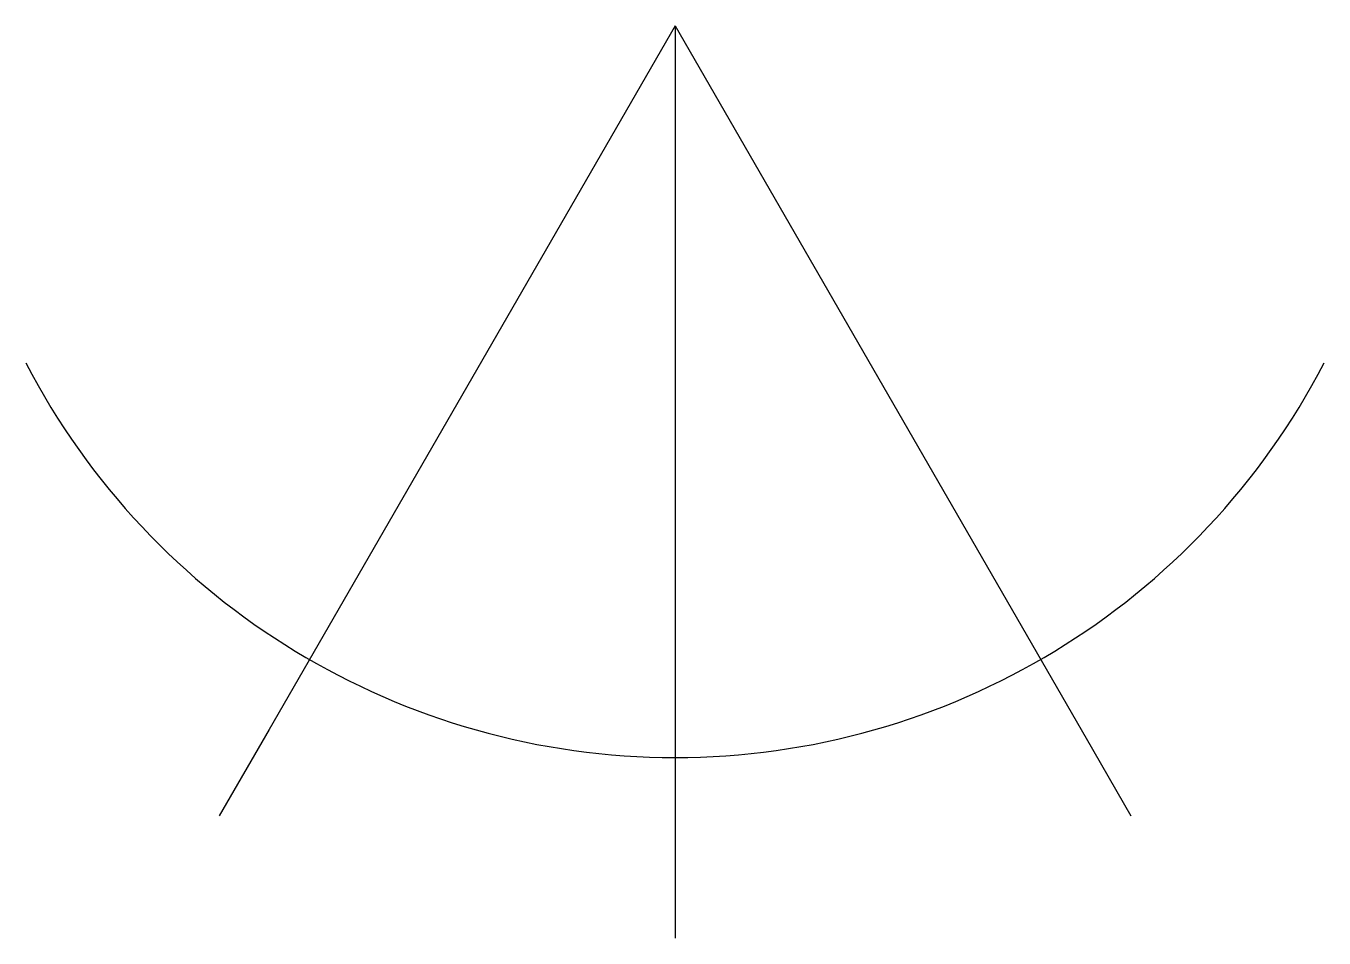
# Model space of a CAD drawing. Header units: millimetres. Extents: x -16.2 to 16.2, y -22.7 to 0.
import ezdxf

# ---------------------------------------------------------------- set-up
doc = ezdxf.new("R2010")
doc.units = ezdxf.units.MM
doc.layers.get('0').update_dxf_attribs({"linetype": 'CONTINUOUS'})

msp = doc.modelspace()

# ---------------------------------------------------------------- linework, layer by layer
for p, q in [((0, 0), (-10.124, -17.536)), ((0, 0), (0, -20.333)), ((0, 0), (10.25, -17.754)), ((-10.124, -17.536), (-11.368, -19.69)), ((10.25, -17.754), (11.368, -19.69)), ((0, -20.333), (0, -22.736))]:
    msp.add_line(p, q)
msp.add_arc((0, 0), 18.236, 207.43, 332.57)

doc.saveas('drawing.dxf')
